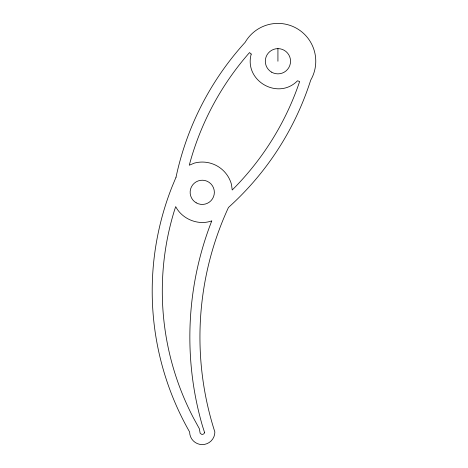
<?xml version="1.0" encoding="UTF-8"?>
<svg xmlns="http://www.w3.org/2000/svg" width="468" height="468" viewBox="0 0 468 468"><rect width="100%" height="100%" fill="white"/><g stroke="black" fill="none" stroke-linecap="round" stroke-linejoin="round"><path stroke-width="0.7" d="M277.928 48.625L277.928 61.244M251.211 54.083C243.787 80.777 278.086 100.579 297.49 80.8L299.625 81.508L299.146 82.947A279.472 279.472 0 0 1 235.053 187.141L232.216 189.996L231.49 184.491A30.274 30.274 0 0 0 194.413 163.086L189.283 165.21L190.336 161.325A279.472 279.472 0 0 1 248.52 53.721L249.532 52.586L251.211 54.083M204.598 432.619L203.972 433.707L202.878 434.339L201.62 434.339L200.14 433.204L199.391 428.805L193.302 417.643A273.874 273.874 0 0 1 174.213 211.144L175.687 206.628C182.222 219.229 198.42 225.792 211.799 220.855L211.554 221.458A319.141 319.141 0 0 0 202.363 425.611L204.598 432.619M176.032 177.191L171.809 187.375A283.965 283.965 0 0 0 189.634 431.987A12.613 12.613 0 0 0 202.246 444.6A12.613 12.613 0 0 0 214.859 431.987A309.05 309.05 0 0 1 228.466 207.464A289.563 289.563 0 0 0 310.699 80.163A37.844 37.844 0 0 0 296.852 28.472A37.844 37.844 0 0 0 245.156 42.319A289.563 289.563 0 0 0 176.032 177.191M271.621 72.166A12.613 12.613 0 0 0 290.546 61.244A12.613 12.613 0 0 0 271.621 50.316A12.613 12.613 0 0 0 271.621 72.166M196.191 202.814A12.109 12.109 0 0 0 214.356 192.325A12.109 12.109 0 0 0 196.191 181.841A12.109 12.109 0 0 0 196.191 202.814"/></g></svg>
